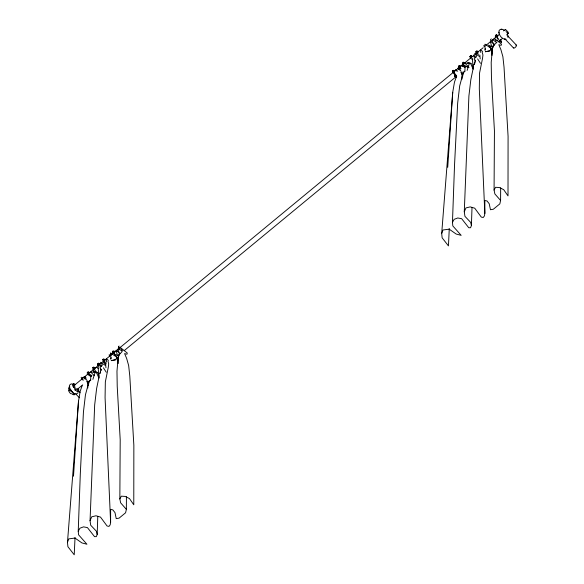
<?xml version="1.0" encoding="UTF-8"?>
<svg xmlns="http://www.w3.org/2000/svg" width="584" height="584" viewBox="0 0 584 584"><rect width="100%" height="100%" fill="white"/><g stroke="black" fill="none" stroke-linecap="round" stroke-linejoin="round"><path stroke-width="0.88" d="M75.037 537.514L74.226 554.8L67.919 546.719L67.467 542.39L68.715 538.901L74.949 538.046L81.921 542.923L86.943 544.251L78.585 534.813L78.234 531.25L79.928 528.206L83.541 526.87L87.432 527.593L94.528 536.638L96.331 536.645L97.185 534.44L96.426 531.257L90.703 525.213L90.053 520.665L91.725 516.811L95.973 515.781L100.492 517.088L107.055 525.98L108.996 526.396L110.172 524.848L110.61 522.308L110.624 509.358L112.836 509.89L114.997 512.643L116.231 518.621L119.107 518.132L125.597 512.774L126.363 509.358L126.421 496.707M449.271 228.621L448.454 245.908L442.146 237.827L441.694 233.498L442.949 230.008L449.176 229.154L456.148 234.031L461.178 235.359L452.819 225.92L452.461 222.358L454.162 219.314L457.776 217.978L461.659 218.701L468.755 227.738L470.558 227.753L471.412 225.548L470.653 222.365L464.93 216.321L464.28 211.773L465.952 207.919L470.2 206.889L474.719 208.189L481.282 217.08L483.224 217.503L484.399 215.956L484.837 213.416L484.851 200.465L487.063 200.998L489.224 203.75L490.465 209.729L493.334 209.24L499.831 203.882L500.59 200.465L500.656 187.814M126.363 509.358L120.632 502.824L119.844 498.933L120.202 439.745L117.223 386.367L116.968 371.256L118.202 357.437L118.837 355.028L122.02 351.707M500.59 200.465L494.867 193.932L494.071 190.041L494.436 130.852L491.451 77.468L491.202 62.364L492.436 48.538L493.071 46.136L496.247 42.814M118.15 363.525L118.202 357.437L119.808 353.59L118.231 355.568M492.392 53.765L492.436 48.538L494.035 44.698L492.465 46.676M97.185 534.44L97.783 516.336M471.412 225.548L472.011 207.444M78.234 531.25L80.3 473.952L83.439 411.997L85.454 394.784L89.023 381.505L90.666 379.724L90.87 375.045M452.461 222.358L454.534 165.06L457.666 103.105L459.681 85.892L463.251 72.613L464.901 70.832L465.098 66.153M90.053 520.665L94.674 404.909L96.63 388.404L98.952 377.293L98.849 373.694M464.28 211.773L468.901 96.017L470.857 79.512L473.179 68.401L473.084 64.802M73.489 476.237L78.497 401.201L80.242 391.046L82.103 385.863M447.716 167.345L452.724 92.308L454.469 82.154L456.33 76.971M87.118 372.964L87.87 371.862L89.688 372.935M67.467 542.39L78.497 401.201M441.694 233.498L452.724 92.308M69.248 387.374L69.489 385.206L71.022 383.936L73.277 384.06M471.054 56.809L471.084 56.261L471.31 57.509M463.543 63.598L463.82 64.284L463.411 63.006L462.966 63.415M455.191 75.431L455.469 75.701M454.659 76.029L455.17 75.387M88.126 373.402L88.286 372.351L88.067 372.884M88.352 385.601L89.023 381.505L90.783 380.177M462.579 76.708L463.251 72.613L465.01 71.285M459.469 66.372L459.623 66.831L459.608 65.999L459.134 66.357M513.606 47.581C513.672 49.195 516.022 46.844 516.322 46.048A3.621 0.927 -43.3 0 0 516.344 45.092L507.773 35.945M501.43 41.486L501.196 42.617L501.43 41.486L500.568 39.471M74.942 394.032L74.132 394.915L72.562 394.112L73.971 394.682M505.189 30.069L505.591 29.543L507.635 31.558A2.81 0.672 50.5 0 1 508.438 33.011L506.678 34.982M475.208 60.181L474.091 64.678L475.172 62.459M111.259 357.634L110.814 359.189L110.719 353.05L117.289 357.554L114.165 353.977L117.377 355.386M485.494 48.742L485.041 50.297L484.946 44.15L490.786 48.158M92.885 379.344L95.294 371.869L97.433 372.847M467.112 70.445L469.521 62.977L471.668 63.955M116.734 357.466L115.785 359.7L111.186 360.642L115.639 359.729M490.961 48.574L490.012 50.808L485.413 51.75L489.874 50.837M454.783 75.431L454.958 76.665L455.527 75.876M100.579 372.088L99.864 373.57L100.981 369.073L101.412 370.205L99.959 367.723L102.404 365.015L100.528 362.284L105.076 365.248M75.672 389.754L75.102 390.273L74.701 389.747M119.844 498.933L121.326 496.181L125.21 496.422L129.487 498.583L133.78 504.795L133.853 445.271L129.801 376.103L128.655 365.562L126.655 358.437L124.589 353.576L126.918 354.247L127.312 353.057L119.895 347.166L122.377 350.714M494.071 190.041L495.553 187.289L499.437 187.53L503.715 189.691L508.007 195.903L508.08 136.371L504.036 67.211L502.882 56.67L500.882 49.545L498.816 44.683L501.145 45.355L501.539 44.165L494.13 38.274L496.108 41.114M88.177 372.723L88.082 372.366L88.432 373.651M71.803 393.791C70.372 394.295 68.897 391.55 68.423 390.2L69.233 390.214M496.013 36.004L496.626 35.361L496.291 36.047L497.145 36.77M73.927 385.652L483.151 47.72M485.968 45.391L499.327 34.361M503.598 30.894L505.328 29.47M77.095 389.513L82.724 384.871M124.202 350.634L456.746 76.146M467.295 67.437L468.696 66.277M498.933 41.325L502.444 38.42M77.161 393.499L78.183 392.652M476.624 52.005L477.055 51.713L477.763 53.786M77.942 390.594L78.446 390.659L75.723 388.345M81.059 377.293L82.753 377.563M119.078 346.035L118.537 346.67L118.968 348.422L118.537 346.67L118.734 347.589M76.65 393.923L74.117 393.718M506.131 39.318L504.488 39.289L505.321 39.31C501.576 39.106 498.167 34.31 499.064 30.631C500.269 28.594 502.963 28.996 504.386 30.47M497.977 36.026C496.473 33.704 494.071 35.96 495.999 37.902M73.803 384.798L73.329 384.914L74.175 384.206L73.752 384.929L73.737 384.082L75.132 387.477M103.784 359.875L106.2 363.847M515.811 45.194L516.344 45.092M75.3 384.812L73.62 383.746L72.701 384.863L75.175 389.44M113.318 351.78L113.931 351.707L113.522 351.904L113.69 351.553L114.376 353.67L113.362 351.415L114.486 353.765M470.857 56.823L471.259 56.779M491.392 38.916L490.538 39.493L490.794 41.07M476.413 53.472C475.004 51.896 476.902 49.874 478.238 51.75M464.368 62.7L463.294 62.16L462.535 62.459L462.696 64.262M496.13 34.967L497.152 35.354L496.093 34.967L496.531 34.982M500.795 41.822L500.583 41.763M70.014 387.039L68.912 387.499L69 388.878M469.01 63.379L464.879 63.079L468.412 66.7M94.776 372.271L90.651 371.971L94.185 375.592M73.818 393.864L74.248 393.901L71.212 390.711L71.839 391.594M98.608 364.153L98.696 364.109M496.123 35.967L496.59 36.033M470.784 63.298L467.653 62.78L470.726 63.853M97.338 372.322L93.418 371.672L97.272 373.015M483.377 45.873L484.771 46.143M111.237 355.167L109.142 354.765L109.595 356.444M73.62 383.746L74.139 383.892M501.225 29.2L501.773 29.361M508.292 33.602L505.999 31.529M453.235 71.219L454.527 71.825L453.454 71.263L456.155 75.621L455.484 74.869L455.878 75.263M465.054 67.007L463.185 65.182L469.061 67.43M492.407 46.844L488.392 45.078L490.998 48.063M460.221 68.532L458.725 67.795L460.294 69.817M85.994 377.425L84.49 376.695L86.06 378.709M476.741 51.961L478.208 52.998M93.331 368.132L94.418 368.767M495.991 35.916C496.677 36.471 496.217 35.004 496.524 36.485L496.415 35.974L499.627 40.997M477.143 52.159L476.799 51.983L477.274 52.297M470.47 58.371L472.777 59.59M96.236 367.263L98.543 368.482M463.185 65.182L466.156 66.831M91.929 375.724L88.958 374.074L91.447 376.512M459.615 67.868L461.075 68.686M470.916 56.845L471.39 57.152M104.908 359.401C101.426 357.342 103.667 363.16 105.098 364.051M479.311 56.356L474.755 53.392L476.639 56.122L474.186 58.831L475.639 61.313M459.345 66.394L460.323 67.16M99.652 363.613C97.294 361.846 97.477 365.467 98.711 366.533M464.849 67.474L461.396 65.189L462.229 66.569M87.169 374.081L90.622 376.366M494.108 43.888L490.385 41.369L491.648 46.691M117.42 355.583L116.15 350.261L119.136 352.276M482.669 51.472L480.625 50.005L480.69 52.45M108.442 360.364L106.397 358.897L106.485 362.153M500.459 41.698L499.926 41.281M492.407 39.442L496.947 42.771M122.071 351.188L118.18 348.334L119.092 349.896M457.732 71.226L455.629 69.657L456.695 71.022M83.505 380.118L81.395 378.549L82.468 379.914M472.339 56.619L470.646 55.852L470.091 56.371L470.222 57.582M73.54 393.368L71.409 391.265M115.172 351.904L113.792 350.904L112.873 351.035L112.946 352.948M460.754 66.182C459.98 64.853 457.783 65.452 458.623 67.036M454.775 71.007C453.454 69.219 451.688 71.153 453.045 72.671L452.731 71.905L456.411 77.285M105.135 359.605L105.529 359.956M95.367 368.248C92.973 365.401 91.995 369.446 94.017 371.03M461.068 71.255L457.768 68.116L458.747 69.474M86.834 380.147L83.541 377.009L85.001 379.045M475.975 57.641L473.39 55.115L474.317 57.407M101.747 366.533L99.163 364.007L100.083 366.299M75.854 394.01L79.402 397.77M504.912 38.858L513.591 48.078M78.789 391.192L80.015 392.499M75.562 389.871C77.073 393.047 80.483 391.01 77.957 388.353M456.338 75.803L455.484 74.869L456.155 75.621M455.702 75.27L455.994 75.628L455.411 74.898M116.15 350.261L117.253 351.575M72.423 392.353L70.051 388.521M96.141 372.19L93.863 368.037M476.726 50.983L476.829 51.129M70.131 389.484L70.722 390.375M70.284 391.309L68.927 388.703L69.452 389.908M478.055 54.254L478.34 54.692M477.639 58.904L480.486 63.335M103.412 367.796L106.252 372.227M103.623 361.481L103.149 360.693L104.295 362.686M507.16 33.85L507.912 35.39L507.941 37.376M460.878 72.241L462.338 74.949M110.719 353.05L111.529 354.546M86.651 381.133L87.746 383.162M97.886 364.796L98.178 365.365L97.732 363.971L98.178 365.365M489.793 46.523L491.283 49.684M467.842 67.124L468.076 67.613M471.076 64.569L473.201 69.189M96.849 373.461L98.973 378.082M463.638 63.839L463.798 64.211M78.037 389.265L78.439 390.514M459.9 67.605L459.623 66.948M492.276 40.836L493.874 45.654M118.048 349.736L119.64 354.546M482.201 52.217L482.939 55.013L482.53 58.393L479.566 73.022L479.311 88.739L484.837 213.416M107.974 361.109L108.704 363.905L108.295 367.285L105.339 381.914L105.076 397.631L110.61 522.308M491.239 48.165L492.049 55.4M117.012 357.058L117.72 363.387M479.836 54.984L480.179 58.838M105.609 363.876L105.952 367.73M472.361 58.422L473.179 68.401M98.134 367.314L98.952 377.293M498.889 32.135L498.933 33.091M462.01 71.912L462.046 79.088M87.782 380.804L87.812 387.98M454.907 76.117C455.52 74.613 454.87 77.365 454.907 76.117M470.084 56.414L470.047 56.889L470.091 56.371M112.763 351.4L112.69 352.174L112.763 351.4M452.622 70.788L452.629 71.584L452.622 70.788M497.356 40.449L497.546 40.114L497.356 40.449M475.96 51.918L476.376 51.377L475.96 51.918M103.04 359.423L102.915 359.919L103.164 359.072L103.04 359.423M93.053 367.394L92.841 367.876L93.06 367.416M458.644 65.685L458.644 65.685M470.427 55.976L471.434 55.962L470.427 55.976M496.918 37.785L496.918 37.785M78.329 391.579L77.738 391.645L78.329 391.579M93.812 367.226L93.294 367.256L94.652 367.847L93.812 367.226M113.413 350.867L113.413 350.867M459.812 66.591L459.425 66.394L460.309 66.977L459.812 66.591M88.622 372.081L89.432 372.672L88.622 372.081M497.758 38.661L497.225 37.792L497.736 38.654M73.628 387.119L73 385.914L73.628 387.119M453.856 72.219L453.68 71.832L454.228 73.088L453.856 72.219M471.127 56.976L471.076 56.538L471.127 56.976"/></g></svg>
